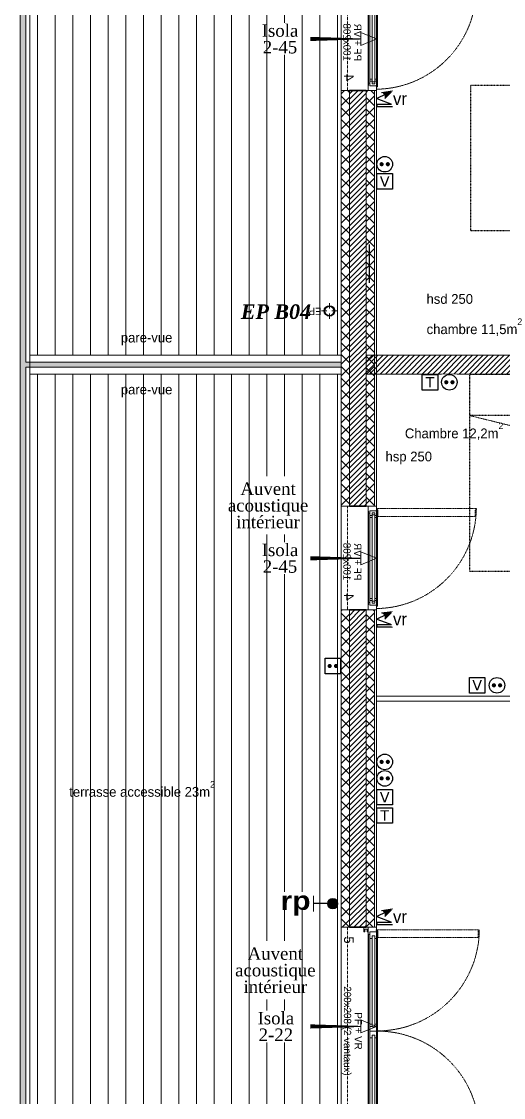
# Model space of a CAD drawing. Header units: centimetres. Extents: x 2191 to 12545, y -680 to 18662.
# Drawn here: x 7479 to 7944, y 8177 to 9213 of the extents above; entities that cross this region are included whole.
import ezdxf

# ---------------------------------------------------------------- set-up
doc = ezdxf.new("R2010")
doc.units = ezdxf.units.CM
for name, pattern in [('Style de ligne -11', [0.347222, 0.20828, -0.138942]), ('Style de ligne -12', [0.164042, 0.054681, -0.109361]), ('Style de ligne -13', [0.147638, 0.098425, -0.049213]), ('VW-01', [0.41656, 0.20828, -0.20828])]:
    doc.linetypes.add(name, pattern=pattern)
for name, color, linetype in [('B GÈnÈral_Hatch', 252, 'Continuous'), ('B Général', 252, 'Continuous'), ('C ANNOTATIONS-prestations', 252, 'Continuous'), ('C ANNOTATIONS-texte', 252, 'Continuous'), ('D SURFACES-shab', 252, 'Continuous'), ('Général', 252, 'Continuous'), ('prlm-EAU-EF', 161, 'Continuous'), ('prlm-EAU-EPEXT', 145, 'Continuous'), ('prlm-VMC', 93, 'Continuous')]:
    doc.layers.add(name, color=color, linetype=linetype)
doc.layers.add('prlm-ELEC-CFA', color=1, linetype='Continuous', lineweight=25)
doc.layers.add('prlm-ELEC-CFO', color=1, linetype='Continuous', lineweight=25)
doc.styles.add('Eurostile', font='Eurosti.TTF')
doc.styles.add('Eurostile (bold)', font='Eurostib.TTF')
doc.styles.add('prlm-eau-ef', font='ariblk.ttf', dxfattribs={"height": 18})
doc.styles.add('prlm-eau-ep', font='timesbi.ttf', dxfattribs={"height": 18})
doc.styles.add('prlm-elec-cfo', font='comic.ttf', dxfattribs={"height": 12})
doc.styles.add('prlm-vmc', font='pala.ttf', dxfattribs={"height": 14})
doc.styles.get("Standard").update_dxf_attribs({"font": 'isocp.shx', "height": 15})
doc.styles.add('Times New Roman (bold italic)', font='timesbi.ttf')
pattern_1 = [(90, (-631.107, 4809.028), (17, 0), [])]
pattern_2 = [(315, (-631.107, 4809.0284), (5.656854, 5.656854), []), (45, (-631.107, 4809.0284), (5.656854, -5.656854), [])]
pattern_3 = [(45, (-631.1073, 4809.0284), (2.4253472, -2.6458333), [])]

# ---------------------------------------------------------------- blocks, each defined once
blk = doc.blocks.new('EP')
at = {"layer": 'B GÈnÈral_Hatch', "linetype": 'Continuous', "lineweight": 0}
h = blk.add_hatch(color=7, dxfattribs=at)
edge = h.paths.add_edge_path()
edge.add_arc((0, 0), 5, 0, 180, ccw=False)
edge.add_arc((0, 0), 5, 180, 360, ccw=False)
edge = h.paths.add_edge_path()
edge.add_arc((0, 0), 4.33, 0, 180, ccw=False)
edge.add_arc((0, 0), 4.33, 180, 360, ccw=False)
at = {"layer": 'B Général', "color": 7, "linetype": 'Continuous', "lineweight": 5}
for p, q in [((-7.5, 0), (-2.5, 0)), ((0, 7.5), (0, 2.5)), ((7.5, 0), (2.5, 0)), ((0, -7.5), (0, -2.5))]:
    blk.add_line(p, q, dxfattribs=at)
at = {"layer": 'B Général', "color": 7, "linetype": 'Continuous', "lineweight": 5, "flags": 128}
for points in [[(-5, 0, -1), (5, 0, -1)], [(-4.3, 0, -1), (4.3, 0, -1)]]:
    blk.add_lwpolyline(points, format="xyb", close=True, dxfattribs=at)
at = {"layer": 'C ANNOTATIONS-prestations', "insert": (7.5, 4), "char_height": 7.06, "attachment_point": 1, "line_spacing_factor": 0.894142, "style": 'Eurostile'}
blk.add_mtext('EP', dxfattribs=at)
blk = doc.blocks.new('Groupe-145-1')
at = {"layer": 'C ANNOTATIONS-prestations'}
blk.add_line((8445.5, 4189.3), (8445.5, 4152.4), dxfattribs=at)
blk = doc.blocks.new('PF 200.208 + VR')
at = {"layer": 'B Général', "color": 7, "linetype": 'Continuous', "lineweight": 13}
for p, q in [((-100, 7), (-100, 17)), ((100, 7), (100, 17))]:
    blk.add_line(p, q, dxfattribs=at)
at = {"layer": 'B Général', "color": 7, "linetype": 'Continuous', "lineweight": 35}
for p, q in [((-100, 7), (-100, -9)), ((100, 7), (100, -9))]:
    blk.add_line(p, q, dxfattribs=at)
at = {"layer": 'B Général'}
blk.add_line((-93, 9), (97, 9), dxfattribs=at)
at = {"layer": 'B Général', "color": 7, "linetype": 'Style de ligne -13', "lineweight": 5, "flags": 128}
for points in [[(-97.5, 116.1), (-96.5, 116.1), (-96.5, 115.1), (-90, 115.1), (-90, 18.5), (-96.5, 18.5), (-96.5, 17.5), (-97.5, 17.5)], [(97.5, 116.1), (96.5, 116.1), (96.5, 115.1), (90, 115.1), (90, 18.5), (96.5, 18.5), (96.5, 17.5), (97.5, 17.5)]]:
    blk.add_lwpolyline(points, close=True, dxfattribs=at)
at = {"layer": 'B Général', "lineweight": 5, "flags": 128}
for points in [[(-93, 10.5), (-93, 9), (-100, 9), (-100, 17), (-95.5, 17), (-95.5, 10.5)], [(-4.5, 18), (-89, 18), (-89, 15.5), (-4.5, 15.5)], [(-4.5, 13), (-89, 13), (-89, 10.5), (-4.5, 10.5)], [(6.5, 18), (93, 18), (93, 15.5), (6.5, 15.5)], [(6.5, 13), (93, 13), (93, 10.5), (6.5, 10.5)], [(93, 10.5), (93, 9), (100, 9), (100, 17), (95.5, 17), (95.5, 10.5)], [(-100, 9), (-100, 5), (-95.5, 5), (-95.5, 6), (-98, 6), (-98, 8), (-95.5, 8), (-95.5, 9)], [(100, 9), (100, 5), (95.5, 5), (95.5, 6), (98, 6), (98, 8), (95.5, 8), (95.5, 9)]]:
    blk.add_lwpolyline(points, close=True, dxfattribs=at)
at = {"layer": 'B Général', "color": 7, "linetype": 'Continuous', "lineweight": 5, "flags": 128}
for points in [[(-89, 15.5), (-91.5, 15.5), (-91.5, 13), (-89, 13), (-89, 10.5), (-95.5, 10.5), (-95.5, 17), (-96.5, 17), (-96.5, 18), (-89, 18)], [(-6.5, 15.5), (-4, 15.5), (-4, 13), (-6.5, 13), (-6.5, 10.5), (0, 10.5), (0, 17), (1, 17), (1, 18), (-6.5, 18)], [(6.5, 15.5), (4, 15.5), (4, 13), (6.5, 13), (6.5, 10.5), (0, 10.5), (0, 17), (1, 17), (1, 18), (6.5, 18)], [(89, 15.5), (91.5, 15.5), (91.5, 13), (89, 13), (89, 10.5), (95.5, 10.5), (95.5, 17), (96.5, 17), (96.5, 18), (89, 18)]]:
    blk.add_lwpolyline(points, close=True, dxfattribs=at)
at = {"layer": 'B Général', "color": 7, "linetype": 'Style de ligne -11', "lineweight": 5, "flags": 128}
blk.add_lwpolyline([(-100, 9), (100, 9), (100, -11), (-100, -11)], close=True, dxfattribs=at)
at = {"layer": 'B Général', "lineweight": 13, "flags": 128}
blk.add_lwpolyline([(100, -9), (100, -17), (-100, -17), (-100, -9)], dxfattribs=at)
at = {"layer": 'B Général'}
for centre in [(-97, 17.5), (97, 17.5)]:
    blk.add_circle(centre, 0.5, dxfattribs=at)
at = {"layer": 'B Général', "color": 7, "linetype": 'Style de ligne -12', "lineweight": 5}
for centre, start, end in [((-98.5, 17.8), 359.5523, 89.0018), ((98.5, 17.8), 90.9982, 180.4485)]:
    blk.add_arc(centre, 98.4, start, end, dxfattribs=at)
at = {"layer": 'B Général', "insert": (0, 3.2), "char_height": 7.06, "attachment_point": 2, "rotation": 360, "line_spacing_factor": 0.894142, "style": 'Eurostile'}
blk.add_mtext('PF + VR', dxfattribs=at)
at = {"layer": 'C ANNOTATIONS-prestations', "rotation": 360, "line_spacing_factor": 0.894142}
for s, insert, char_height, attachment_point, style in [('5', (-91.1, -4.8), 9.41, 1, 'Eurostile (bold)'), ('\\P200x208 (2 vantaux) ', (0, 3.2), 7.059, 2, 'Eurostile')]:
    blk.add_mtext(s, dxfattribs=dict(at, insert=insert, char_height=char_height, attachment_point=attachment_point, style=style))
blk = doc.blocks.new('PF 100.208 + VR')
at = {"layer": 'B Général', "color": 7, "linetype": 'Continuous', "lineweight": 13}
for p, q in [((-50, 7), (-50, 17)), ((50, 7), (50, 17))]:
    blk.add_line(p, q, dxfattribs=at)
at = {"layer": 'B Général', "color": 7, "linetype": 'Continuous', "lineweight": 35}
for p, q in [((-50, 7), (-50, -9)), ((50, 7), (50, -9))]:
    blk.add_line(p, q, dxfattribs=at)
at = {"layer": 'B Général'}
blk.add_line((45, 9), (-45, 9), dxfattribs=at)
at = {"layer": 'B Général', "color": 7, "linetype": 'Style de ligne -13', "lineweight": 5, "flags": 128}
blk.add_lwpolyline([(47.5, 113.3), (46.5, 113.3), (46.5, 112.3), (40, 112.3), (40, 18.5), (46.5, 18.5), (46.5, 17.5), (47.5, 17.5)], close=True, dxfattribs=at)
at = {"layer": 'B Général', "lineweight": 5, "flags": 128}
for points in [[(-43, 10.5), (-43, 9), (-50, 9), (-50, 17), (-45.5, 17), (-45.5, 10.5)], [(-43.5, 15.5), (43.5, 15.5), (43.5, 13), (-43.5, 13)], [(-41, 18), (41, 18), (41, 15.5), (-41, 15.5)], [(-41, 13), (41, 13), (41, 10.5), (-41, 10.5)], [(43, 10.5), (43, 9), (50, 9), (50, 17), (45.5, 17), (45.5, 10.5)]]:
    blk.add_lwpolyline(points, close=True, dxfattribs=at)
at = {"layer": 'B Général', "color": 7, "linetype": 'Continuous', "lineweight": 5, "flags": 128}
for points in [[(-39, 15.5), (-41.5, 15.5), (-41.5, 13), (-39, 13), (-39, 10.5), (-45.5, 10.5), (-45.5, 17), (-46.5, 17), (-46.5, 18), (-39, 18)], [(39, 15.5), (41.5, 15.5), (41.5, 13), (39, 13), (39, 10.5), (45.5, 10.5), (45.5, 17), (46.5, 17), (46.5, 18), (39, 18)]]:
    blk.add_lwpolyline(points, close=True, dxfattribs=at)
at = {"layer": 'B Général', "color": 7, "linetype": 'Style de ligne -11', "lineweight": 5, "flags": 128}
blk.add_lwpolyline([(-50, 9), (50, 9), (50, -11), (-50, -11)], close=True, dxfattribs=at)
at = {"layer": 'B Général', "lineweight": 13, "flags": 128}
blk.add_lwpolyline([(-50, -9), (-50, -17), (50, -17), (50, -9)], dxfattribs=at)
at = {"layer": 'B Général'}
blk.add_circle((47, 17.5), 0.5, dxfattribs=at)
at = {"layer": 'B Général', "color": 7, "linetype": 'Style de ligne -12', "lineweight": 5}
blk.add_arc((48.8, 15.8), 97.5, 90.8973, 179.2823, dxfattribs=at)
at = {"layer": 'B Général', "insert": (-21.6, 2.6), "char_height": 7.06, "attachment_point": 1, "rotation": 360, "line_spacing_factor": 0.894142, "style": 'Eurostile'}
blk.add_mtext('PF + VR', dxfattribs=at)
at = {"layer": 'C ANNOTATIONS-prestations', "attachment_point": 1, "rotation": 360, "line_spacing_factor": 0.894142}
for s, insert, char_height, style in [('4', (-41.1, -4.8), 9.41, 'Eurostile (bold)'), ('100x208', (-21.6, -7.8), 7.06, 'Eurostile')]:
    blk.add_mtext(s, dxfattribs=dict(at, insert=insert, char_height=char_height, style=style))
blk = doc.blocks.new('xi.epext')
at = {"layer": 'prlm-EAU-EPEXT', "color": 0, "linetype": 'ByBlock', "lineweight": -2}
blk.add_circle((0, 0), 5, dxfattribs=at)
blk = doc.blocks.new('Groupe-163-1')
at = {"layer": 'prlm-EAU-EPEXT'}
blk.add_blockref('xi.epext', (8407.2, 4125.2), dxfattribs=at)
at = {"layer": 'prlm-EAU-EPEXT', "insert": (8321.9, 4131.5), "char_height": 13.99, "width": 86.195, "attachment_point": 1, "line_spacing_factor": 1.004802, "style": 'Times New Roman (bold italic)'}
blk.add_mtext('EP B04', dxfattribs=at)
blk = doc.blocks.new('xi.EA')
at = {"layer": 'prlm-VMC', "color": 0, "linetype": 'ByBlock', "lineweight": 5, "flags": 128}
blk.add_lwpolyline([(-6.2, -15), (6.2, -15), (0, 0)], close=True, dxfattribs=at)
at = {"layer": 'prlm-VMC', "color": 0, "linetype": 'ByBlock', "lineweight": -2, "flags": 128}
blk.add_lwpolyline([(0, -15, 1, 4, 0), (0, -63.6, 1, 1, 0)], format="xyseb", dxfattribs=at)
at = {"layer": 'prlm-VMC', "color": 0, "linetype": 'ByBlock', "lineweight": 5}
blk.add_solid([(0, 0), (6.2, -15), (-6.2, -15), (0, 0)], dxfattribs=at)
blk = doc.blocks.new('xi.RP')
at = {"layer": 'prlm-EAU-EF', "lineweight": 5}
h = blk.add_hatch(color=0, dxfattribs=at)
edge = h.paths.add_edge_path()
edge.add_arc((0, 5), 5, 0, 360)
at = {"layer": 'prlm-EAU-EF', "color": 0, "const_width": 1, "flags": 128}
blk.add_lwpolyline([(-7.8, 23.5), (7.8, 23.5)], dxfattribs=at)
at = {"layer": 'prlm-EAU-EF', "color": 0, "flags": 128}
blk.add_lwpolyline([(0, 5), (0, 23.5)], dxfattribs=at)
at = {"layer": 'prlm-EAU-EF', "color": 0, "lineweight": 5}
blk.add_circle((0, 5), 5, dxfattribs=at)
blk = doc.blocks.new('xi.PC-EXT')
at = {"layer": 'prlm-ELEC-CFO', "color": 0, "linetype": 'ByBlock', "lineweight": -2, "flags": 128}
blk.add_lwpolyline([(-7.5, 7.5), (7.5, 7.5), (7.5, -7.5), (-7.5, -7.5)], close=True, dxfattribs=at)
at = {"layer": 'prlm-ELEC-CFO', "color": 0, "linetype": 'ByBlock', "lineweight": 5, "const_width": 2}
for points in [[(-4, 0, 1), (-2, 0, 1)], [(2, 0, 1), (4, 0, 1)]]:
    blk.add_lwpolyline(points, format="xyb", close=True, dxfattribs=at)
blk = doc.blocks.new('xi.PC')
at = {"color": 0, "lineweight": 5}
blk.add_wipeout([(-7.5, -7.5), (7.5, -7.5), (7.5, 7.5), (-7.5, 7.5)], dxfattribs=at).dxf.layer = 'prlm-ELEC-CFO'
at = {"layer": 'prlm-ELEC-CFO', "color": 0, "linetype": 'ByBlock', "lineweight": 5, "const_width": 2}
for points in [[(-4, 0, 1), (-2, 0, 1)], [(2, 0, 1), (4, 0, 1)]]:
    blk.add_lwpolyline(points, format="xyb", close=True, dxfattribs=at)
at = {"layer": 'prlm-ELEC-CFO', "color": 0, "linetype": 'ByBlock', "lineweight": -2}
blk.add_circle((0, 0), 7.5, dxfattribs=at)
blk = doc.blocks.new('xi.TV')
at = {"layer": 'prlm-ELEC-CFA', "color": 0, "linetype": 'ByBlock', "lineweight": -2, "flags": 128}
blk.add_lwpolyline([(-7.5, 7.5), (7.5, 7.5), (7.5, -7.5), (-7.5, -7.5)], close=True, dxfattribs=at)
at = {"layer": 'prlm-ELEC-CFA', "color": 0, "linetype": 'ByBlock', "insert": (0, 0), "char_height": 10, "width": 11.36, "attachment_point": 5}
blk.add_mtext('{\\fVerdana|b0|i0|c0|p34;V}', dxfattribs=at)
blk = doc.blocks.new('xi.TEL')
at = {"layer": 'prlm-ELEC-CFA', "color": 0, "linetype": 'ByBlock', "lineweight": -2, "flags": 128}
blk.add_lwpolyline([(-7.5, 7.5), (7.5, 7.5), (7.5, -7.5), (-7.5, -7.5)], close=True, dxfattribs=at)
at = {"layer": 'prlm-ELEC-CFA', "color": 0, "linetype": 'ByBlock', "insert": (0, 0), "char_height": 10, "width": 11.36, "attachment_point": 5}
blk.add_mtext('{\\fVerdana|b0|i0|c0|p34;T}', dxfattribs=at)
blk = doc.blocks.new('xi.VR')
at = {"layer": 'prlm-ELEC-CFO', "lineweight": 5}
blk.add_hatch(color=0, dxfattribs=at).paths.add_polyline_path([(-3, 6), (-0.1, 3.7), (0, 0), (7.5, 7.5)])
at = {"layer": 'prlm-ELEC-CFO', "color": 0}
for points in [[(1, 4.2), (-7.5, 0), (7.5, -5.5), (-7.5, -5.5), (-7.5, -7.5), (7.5, -7.5)], [(-3, 6), (7.5, 7.5), (0, 0)]]:
    blk.add_lwpolyline(points, dxfattribs=at)
blk = doc.blocks.new('Groupe-134-1')
at = {"layer": 'B Général', "color": 7, "linetype": 'VW-01', "lineweight": 5}
blk.add_line((70, -100), (-70, -65.4), dxfattribs=at)
at = {"layer": 'B Général', "linetype": 'VW-01', "flags": 128}
for points in [[(-70, 50), (70, 50), (70, -140), (-70, -140)], [(-70, -100), (70, -100), (70, -140), (-70, -140)]]:
    blk.add_lwpolyline(points, close=True, dxfattribs=at)
blk = doc.blocks.new('Groupe-127-1')
at = {"layer": 'B Général', "color": 7, "linetype": 'VW-01', "lineweight": 5}
blk.add_line((70, -115), (-70, -80.4), dxfattribs=at)
at = {"layer": 'B Général', "linetype": 'VW-01', "flags": 128}
for points in [[(-70, 35), (70, 35), (70, -155), (-70, -155)], [(-70, -115), (70, -115), (70, -155), (-70, -155)]]:
    blk.add_lwpolyline(points, close=True, dxfattribs=at)

msp = doc.modelspace()

# ---------------------------------------------------------------- hatches: boundary and pattern name
at = {"layer": 'B GÈnÈral_Hatch', "linetype": 'Continuous', "lineweight": 0, "true_color": 0xaaaaaa}
msp.add_hatch(color=253, dxfattribs=at).paths.add_polyline_path([(7787.4, 8885), (7787.4, 8880), (7483.6, 8880), (7483.6, 8070.4), (7783.4, 8070.4), (7783.4, 8065.4), (6999.4, 8065.4), (6999.4, 8070.4), (7478.2, 8070.4), (7478.2, 9708.9), (7089.4, 9708.9), (7089.4, 9713.9), (7787.4, 9713.9), (7787.4, 9708.9), (7483.6, 9708.9), (7483.6, 8885)])
at = {"layer": 'B GÈnÈral_Hatch', "linetype": 'Continuous', "lineweight": 5, "true_color": 0x444444}
h = msp.add_hatch(dxfattribs=at)
h.set_pattern_fill('H_BARDAGE V 150', color=250, style=0, pattern_type=2)
h.set_pattern_definition(pattern_1)
h.paths.add_polyline_path([(7487.4, 9702.4), (7787.4, 9702.4), (7787.4, 8891.5), (7487.4, 8891.5)])
at = {"layer": 'B GÈnÈral_Hatch', "linetype": 'Continuous', "lineweight": 5, "true_color": 0x808080}
h = msp.add_hatch(dxfattribs=at)
h.set_pattern_fill('02_ISOLANT', color=8, angle=-90, style=0, pattern_type=2)
h.set_pattern_definition(pattern_2)
h.paths.add_polyline_path([(7795.4, 9146.4), (7787.4, 9146.4), (7787.4, 8746.4), (7795.4, 8746.4)])
at = {"layer": 'B GÈnÈral_Hatch', "linetype": 'Continuous', "lineweight": 5}
h = msp.add_hatch(dxfattribs=at)
h.set_pattern_fill('50_BETON', style=0, pattern_type=2)
h.set_pattern_definition(pattern_3)
h.paths.add_polyline_path([(7811.4, 9146.4), (7795.4, 9146.4), (7795.4, 8746.4), (7811.4, 8746.4)])
at = {"layer": 'B GÈnÈral_Hatch', "linetype": 'Continuous', "lineweight": 5, "true_color": 0x808080}
h = msp.add_hatch(dxfattribs=at)
h.set_pattern_fill('02_ISOLANT', color=8, angle=-90, style=0, pattern_type=2)
h.set_pattern_definition(pattern_2)
h.paths.add_polyline_path([(7819.4, 9146.4), (7811.4, 9146.4), (7811.4, 8746.4), (7819.4, 8746.4)])
at = {"layer": 'B GÈnÈral_Hatch', "linetype": 'Continuous', "lineweight": 5}
h = msp.add_hatch(dxfattribs=at)
h.set_pattern_fill('50_BETON', style=0, pattern_type=2)
h.set_pattern_definition(pattern_3)
h.paths.add_polyline_path([(8411.7, 8873.5), (8411.7, 8891.5), (7811.4, 8891.5), (7811.4, 8873.5)])
at = {"layer": 'B GÈnÈral_Hatch', "linetype": 'Continuous', "lineweight": 5, "true_color": 0x444444}
h = msp.add_hatch(dxfattribs=at)
h.set_pattern_fill('H_BARDAGE V 150', color=250, style=0, pattern_type=2)
h.set_pattern_definition(pattern_1)
h.paths.add_polyline_path([(7487.4, 8873.5), (7787.4, 8873.5), (7787.4, 8080.4), (7487.4, 8080.4)])
at = {"layer": 'B GÈnÈral_Hatch', "linetype": 'Continuous', "lineweight": 5, "true_color": 0x808080}
h = msp.add_hatch(dxfattribs=at)
h.set_pattern_fill('02_ISOLANT', color=8, angle=-90, style=0, pattern_type=2)
h.set_pattern_definition(pattern_2)
h.paths.add_polyline_path([(7795.4, 8646.4), (7787.4, 8646.4), (7787.4, 8341), (7795.4, 8341)])
at = {"layer": 'B GÈnÈral_Hatch', "linetype": 'Continuous', "lineweight": 5}
h = msp.add_hatch(dxfattribs=at)
h.set_pattern_fill('50_BETON', style=0, pattern_type=2)
h.set_pattern_definition(pattern_3)
h.paths.add_polyline_path([(7811.4, 8646.4), (7795.4, 8646.4), (7795.4, 8341), (7811.4, 8341)])
at = {"layer": 'B GÈnÈral_Hatch', "linetype": 'Continuous', "lineweight": 5, "true_color": 0x808080}
h = msp.add_hatch(dxfattribs=at)
h.set_pattern_fill('02_ISOLANT', color=8, angle=-90, style=0, pattern_type=2)
h.set_pattern_definition(pattern_2)
h.paths.add_polyline_path([(7819.4, 8646.4), (7811.4, 8646.4), (7811.4, 8341), (7819.4, 8341)])

# ---------------------------------------------------------------- linework, layer by layer
at = {"layer": 'B Général', "color": 7, "linetype": 'Continuous', "lineweight": 5}
for p, q in [((7787.4, 9146.4), (7787.4, 8746.4)), ((7795.4, 9146.4), (7795.4, 8746.4)), ((7811.4, 9146.4), (7811.4, 8746.4)), ((7819.4, 9146.4), (7819.4, 8746.4)), ((7819.4, 9146.4), (7819.4, 8746.4)), ((7821.4, 9146.4), (7821.4, 8746.4)), ((7821.4, 8891.5), (8411.7, 8891.5)), ((7821.4, 8873.5), (8411.7, 8873.5)), ((7787.4, 8646.4), (7787.4, 8341)), ((7795.4, 8646.4), (7795.4, 8341)), ((7811.4, 8646.4), (7811.4, 8341)), ((7819.4, 8646.4), (7819.4, 8341)), ((7819.4, 8646.4), (7819.4, 8341)), ((7821.4, 8646.4), (7821.4, 8341)), ((7821.4, 8563.5), (8078.7, 8563.5)), ((7821.4, 8558.5), (8078.7, 8558.5))]:
    msp.add_line(p, q, dxfattribs=at)
at = {"layer": 'B Général', "color": 7, "linetype": 'Continuous', "lineweight": 13}
for p, q in [((7787.4, 9146.4), (7787.4, 8746.4)), ((7787.4, 9146.4), (7821.4, 9146.4)), ((7821.4, 9146.4), (7821.4, 8746.4)), ((7787.4, 8746.4), (7821.4, 8746.4)), ((7787.4, 8646.4), (7787.4, 8341)), ((7787.4, 8646.4), (7821.4, 8646.4)), ((7821.4, 8646.4), (7821.4, 8341)), ((7821.4, 8563.5), (8078.7, 8563.5)), ((7821.4, 8558.5), (8078.7, 8558.5)), ((7787.4, 8341), (7821.4, 8341))]:
    msp.add_line(p, q, dxfattribs=at)
at = {"layer": 'B Général', "color": 7, "linetype": 'Continuous', "lineweight": 18}
for p, q in [((7795.4, 9146.4), (7795.4, 8746.4)), ((7811.4, 9146.4), (7811.4, 8746.4)), ((7821.4, 8891.5), (7811.4, 8891.5)), ((7821.4, 8891.5), (8411.7, 8891.5)), ((7811.4, 8873.5), (7821.4, 8873.5)), ((7821.4, 8873.5), (8411.7, 8873.5)), ((7795.4, 8646.4), (7795.4, 8341)), ((7811.4, 8646.4), (7811.4, 8341))]:
    msp.add_line(p, q, dxfattribs=at)
at = {"layer": 'B Général', "color": 7, "linetype": 'Continuous', "lineweight": 5, "flags": 128}
for points in [[(7787.4, 8060.5), (6999.4, 8060.5), (6999.4, 8080.4), (7471.4, 8080.4), (7471.4, 9702.4), (7091.4, 9702.4), (7091.4, 9718.4), (7787.4, 9718.4), (7787.4, 9702.4), (7487.4, 9702.4), (7487.4, 8080.4), (7787.4, 8080.4)], [(7787.4, 8885), (7787.4, 8880), (7483.6, 8880), (7483.6, 8070.4), (7783.4, 8070.4), (7783.4, 8065.4), (6999.4, 8065.4), (6999.4, 8070.4), (7478.2, 8070.4), (7478.2, 9708.9), (7089.4, 9708.9), (7089.4, 9713.9), (7787.4, 9713.9), (7787.4, 9708.9), (7483.6, 9708.9), (7483.6, 8885)], [(7487.4, 9702.4), (7787.4, 9702.4), (7787.4, 8891.5), (7487.4, 8891.5)], [(7487.4, 8873.5), (7787.4, 8873.5), (7787.4, 8080.4), (7487.4, 8080.4)]]:
    msp.add_lwpolyline(points, close=True, dxfattribs=at)
at = {"layer": 'D SURFACES-shab', "color": 1, "lineweight": 18, "true_color": 0xff0000, "flags": 128}
for points in [[(7821.4, 9301.5), (8102.4, 9301.5), (8102.4, 8891.5), (7821.4, 8891.5)], [(8261.7, 8563.5), (8261.7, 8699.8), (8175.2, 8699.8), (8175.2, 8873.5), (7821.4, 8873.5), (7821.4, 8563.5)], [(8186.7, 8558.5), (7821.4, 8558.5), (7821.4, 8085.4), (8345.7, 8085.4), (8345.7, 8145.4), (8405.7, 8145.4), (8405.7, 8328.9), (8344.7, 8328.9), (8344.7, 8358.9), (8186.7, 8358.9)]]:
    msp.add_lwpolyline(points, close=True, dxfattribs=at)

# ---------------------------------------------------------------- block references
at = {"layer": 'B Général', "color": 7, "xscale": -1, "rotation": 270}
for p in [(7804.4, 9196.4), (7804.4, 8696.4)]:
    msp.add_blockref('PF 100.208 + VR', p, dxfattribs=at)
at = {"layer": 'B Général'}
for name, p, rotation in [('Groupe-134-1', (7962.4, 9081.5), 90), ('Groupe-127-1', (7981.4, 8718.5), 180)]:
    msp.add_blockref(name, p, dxfattribs=dict(at, rotation=rotation))
at = {"layer": 'B Général', "color": 7}
for name, p, rotation in [('EP', (7776.1, 8934.2), 180), ('PF 200.208 + VR', (7804.4, 8241), 270)]:
    msp.add_blockref(name, p, dxfattribs=dict(at, rotation=rotation))
at = {"layer": 'C ANNOTATIONS-prestations'}
msp.add_blockref('Groupe-145-1', (-631.1, 4809), dxfattribs=at)
at = {"layer": 'Général', "color": 7}
msp.add_blockref('Groupe-163-1', (-631.1, 4809), dxfattribs=at)
at = {"layer": 'prlm-EAU-EPEXT'}
msp.add_blockref('xi.epext', (7776.2, 8934.3), dxfattribs=at)
at = {"layer": 'prlm-ELEC-CFA'}
msp.add_blockref('xi.TEL', (7829.4, 8448.5), dxfattribs=at)
at = {"layer": 'prlm-ELEC-CFO'}
for name, p in [('xi.VR', (7829.4, 9138.6)), ('xi.VR', (7829.4, 8637.5)), ('xi.PC-EXT', (7779.4, 8592.4)), ('xi.VR', (7829.4, 8351.1))]:
    msp.add_blockref(name, p, dxfattribs=at)
at = {"layer": 'prlm-VMC'}
for p, rotation in [((7821.4, 9196.1), 270.003575057087), ((7821.4, 8696.1), 270), ((7821.4, 8245.4), 270)]:
    msp.add_blockref('xi.EA', p, dxfattribs=dict(at, rotation=rotation))

# ---------------------------------------------------------------- texts
at = {"layer": 'C ANNOTATIONS-prestations', "char_height": 9.41, "attachment_point": 1, "line_spacing_factor": 0.894142, "style": 'Eurostile'}
for s, insert, width in [('hsd 250', (7869.7, 8950.5), 106.094), ('pare-vue', (7575.1, 8913.3), 74.306), ('pare-vue', (7575.1, 8863.3), 74.306), ('hsp 250', (7830.2, 8798.8), 106.094)]:
    msp.add_mtext(s, dxfattribs=dict(at, insert=insert, width=width))
at = {"layer": 'C ANNOTATIONS-texte', "char_height": 9.412, "attachment_point": 1, "line_spacing_factor": 0.894142, "style": 'Eurostile'}
for s, insert, width in [('chambre 11,5m{\\H0.6667x;\\S2^ ;}', (7869.8, 8927), 104.919), ('Chambre 12,2m{\\H0.6667x;\\S2^ ;}', (7848.8, 8826.7), 115.033)]:
    msp.add_mtext(s, dxfattribs=dict(at, insert=insert, width=width))
at = {"layer": 'D SURFACES-shab', "color": 7, "insert": (7525.4, 8481.6), "char_height": 9.412, "width": 264, "attachment_point": 1, "line_spacing_factor": 0.894142, "style": 'Eurostile'}
msp.add_mtext('terrasse accessible 23m{\\H0.6667x;\\S2^ ;}', dxfattribs=at)
at = {"layer": 'prlm-EAU-EPEXT', "insert": (7690.8, 8940.6), "char_height": 14, "width": 86.195, "attachment_point": 1, "style": 'prlm-eau-ep'}
msp.add_mtext('EP B04', dxfattribs=at)

# ---------------------------------------------------------------- next in the draw order: block references
at = {"layer": 'prlm-ELEC-CFO'}
for p in [(7829.4, 9075.5), (7891.7, 8865.6), (7937.6, 8573.8), (7829.4, 8500.1)]:
    msp.add_blockref('xi.PC', p, dxfattribs=at)

# ---------------------------------------------------------------- next in the draw order: texts
at = {"layer": 'prlm-EAU-EF', "lineweight": 20, "insert": (7743.5, 8375.6), "char_height": 18, "attachment_point": 2, "line_spacing_factor": 0.8, "style": 'prlm-eau-ef', "bg_fill": 3, "box_fill_scale": 0.95, "bg_fill_color": 256, "bg_fill_transparency": 0}
msp.add_mtext('rp', dxfattribs=at)
at = {"layer": 'prlm-ELEC-CFO', "lineweight": 20, "char_height": 12, "attachment_point": 5, "line_spacing_factor": 0.8, "style": 'prlm-elec-cfo', "bg_fill": 3, "box_fill_scale": 1.1, "bg_fill_color": 256, "bg_fill_transparency": 0}
for insert in [(7844.1, 9138.6), (7844.1, 8637.5), (7844.1, 8351.1)]:
    msp.add_mtext('vr', dxfattribs=dict(at, insert=insert))
at = {"layer": 'prlm-VMC', "char_height": 12, "attachment_point": 5, "line_spacing_factor": 0.8, "style": 'prlm-vmc', "bg_fill": 3, "box_fill_scale": 1.1, "bg_fill_color": 256, "bg_fill_transparency": 0}
for s, insert, width in [('Isola\\P2-45', (7728.5, 9196.1), 20.51), ('Isola\\P2-45', (7728.5, 8696.1), 20.51), ('Isola\\P2-22', (7724.5, 8245.4), 17.398)]:
    msp.add_mtext(s, dxfattribs=dict(at, insert=insert, width=width))
at = {"layer": 'prlm-VMC', "char_height": 12, "width": 20.51, "attachment_point": 5, "line_spacing_factor": 0.8, "style": 'prlm-vmc', "bg_fill": 2}
for insert in [(7717, 8747), (7724, 8299.5)]:
    msp.add_mtext('Auvent acoustique intérieur', dxfattribs=dict(at, insert=insert))

# ---------------------------------------------------------------- next in the draw order: block references
at = {"layer": 'prlm-EAU-EF', "rotation": 90}
msp.add_blockref('xi.RP', (7784.3, 8363.6), dxfattribs=at)
at = {"layer": 'prlm-ELEC-CFA'}
for name, p in [('xi.TV', (7829.4, 9058.9)), ('xi.TEL', (7873.1, 8865.6)), ('xi.TV', (7918.5, 8573.9))]:
    msp.add_blockref(name, p, dxfattribs=at)
at = {"layer": 'prlm-ELEC-CFO'}
msp.add_blockref('xi.PC', (7829.4, 8484.2), dxfattribs=at)

# ---------------------------------------------------------------- next in the draw order: block references
at = {"layer": 'prlm-ELEC-CFA'}
msp.add_blockref('xi.TV', (7829.4, 8466.1), dxfattribs=at)

doc.saveas('drawing.dxf')
